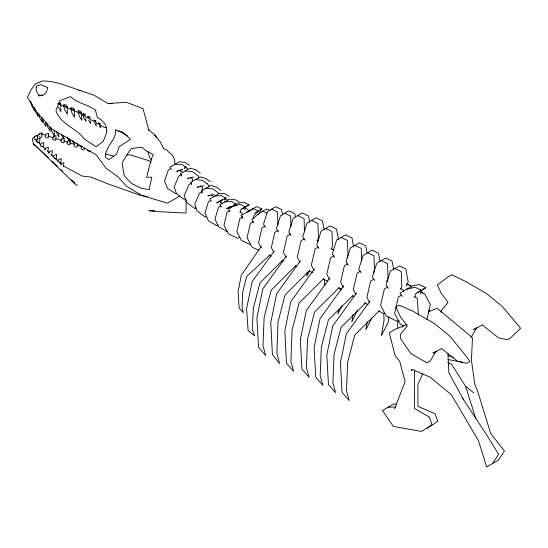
<?xml version="1.0" encoding="UTF-8"?>
<svg xmlns="http://www.w3.org/2000/svg" width="548" height="548" viewBox="0 0 548 548"><rect width="100%" height="100%" fill="white"/><g stroke="black" fill="none" stroke-linecap="round" stroke-linejoin="round"><path stroke-width="0.82" d="M84.241 148.022L84.228 149.72L82.858 149.81L80.892 148.679L82.022 145.884M414.562 369.996L414.357 408.418L429.303 417.042L431.995 424.556L427.05 428.104M37.154 139.226L37.613 135.322L34.873 136.13L34.168 137.493M47.964 151.227L48.423 147.316L45.683 148.124L44.628 150.179M186.204 200.513L186.039 213.035L159.653 211.734L148.844 210.665L154.639 210.891M388.765 316.799L388.484 321.827L381.346 335.664L384.052 320.251L383.778 313.566M402.41 327.272L402.506 325.594M192.3 181.58L192.636 179.052L190.718 177.627M202.274 191.108L202.719 187.738L200.157 185.841M307.325 272.157L306.743 276.13L309.421 271.294M77.384 143.131L77.165 147.001L75.795 147.09L73.829 145.953M353.022 314.497L351.809 321.882L357.522 310.106M338.643 309.75L337.931 313.805L342.068 305.791M367.283 321.608L365.859 329.718L372.25 317.34M43.333 147.282L43.95 142.583L41.21 143.391L40.155 145.446L41.271 146.638M51.765 155.269L52.375 150.57L49.642 151.378L48.58 153.433M426.974 319.422L430.379 304.709L424.659 293.844L420.85 292.022M240.209 212.206L240.887 209.589L245.388 206.815L240.312 204.383L233.523 206.062M253.06 218.625L253.731 216.008L258.238 211.069L253.162 208.637L246.367 212.487M317.559 240.839L318.402 237.565L317.929 223.42L311.593 220.385M331.615 248.95L332.458 245.682L331.985 231.53L325.642 228.495M347.096 257.889L347.939 254.621L347.466 240.469L341.13 237.435M373.592 273.185L374.435 269.917L373.962 255.765L367.619 252.731M387.196 281.042L388.039 277.768L387.566 263.622L381.223 260.588M400.889 288.947L401.732 285.679L401.259 271.527L394.923 268.493M414.857 297.009L415.699 293.735L421.323 290.269L414.987 287.241L406.493 289.337M63.397 166.53L63.917 162.722L61.684 163.379L60.821 165.044M63.616 105.346L63.904 104.483L66.048 105.079L67.089 106.319L67.383 114.333L64.664 109.799L63.616 105.346L65.582 106.483L67.089 106.319M70.802 108.374L71.089 107.504L73.233 108.1L74.275 109.34L74.569 117.354L71.85 112.82L70.802 108.374L72.768 109.504L74.275 109.34M78.09 111.436L78.385 110.573L80.529 111.169L81.563 112.409L81.864 120.423L79.145 115.888L78.09 111.436L80.063 112.573L81.563 112.409M82.906 114.217L83.138 113.511L84.878 113.998L85.714 114.998L84.495 115.135L82.906 114.217L83.755 117.82L85.954 121.492L85.721 118.368M220.57 202.328L221.385 200.116L225.865 198.198L221.2 195.499L214.604 196.198M230.592 208.117L231.14 206.644M394.587 408.972L405.088 381.504L399.718 361.262L395.156 355.823L389.34 332.91L394.615 329.526L406.959 324.485M180.559 170.86L181.189 169.462M422.734 373.722L417.939 384.333L417.939 406.349L435.037 413.74L437.729 421.248L432.783 424.796L421.323 431.406L393.327 426.426L382.463 410.521L393.923 403.91L396.273 404.184M38.867 134.787L39.511 133.452L42.045 132.76L41.723 137.288L40.353 137.377L39.038 136.623M52.526 138.302L53.492 136.301L56.026 135.609L55.704 140.137L54.334 140.226L52.368 139.089M60.801 140.843L61.766 138.843L64.301 138.151L63.979 142.679L62.609 142.768L60.643 141.631M73.98 145.165L74.953 143.165M53.005 157.276L54.06 155.221L56.8 154.413L56.184 159.112L54.122 158.468M57.492 161.482L58.554 159.434L61.294 158.625L60.677 163.325L59.3 162.893M244.408 209.781L246.093 206.575L248.977 204.74L243.901 202.315L238.729 203.055L228.311 209.069L230.085 211.788M258.266 214.282L261.828 208.994L256.752 206.569L241.154 215.494L242.935 218.214M406.137 285.919L408.246 281.919L405.746 268.938L399.41 265.903L390.436 271.082L386.018 285.035L388.237 288.433M420.097 293.981L422.207 289.981L425.81 287.679L419.467 284.652L413.007 285.577L399.978 293.098L402.205 296.489M470.979 337.479L476.876 327.766L473.691 329.608L482.336 324.991L498.605 337.917L507.393 339.774L510.585 337.931L520.6 328.218L502.064 306.229L486.549 293.57L464.889 281.069L451.648 274.795L448.456 276.63L437.379 284.933L441.161 293.269L448.072 302.38L441.161 310.832L441.161 312.435M148.248 129.855L148.474 129.499L155.824 135.952L156.29 137.596M224.42 200.109L226.166 197.355M234.441 205.897L235.756 203.829M492.46 463.608L498.612 454.313L487.158 435.667L463.211 399.177L448.894 372.839L447.928 353.364M261.451 246.073L241.305 275.254L238.099 291.515L239.12 308.072L243.319 312.75L242.017 307.435L242.764 291.625L246.737 276.398L269.965 254.923M184.409 168.633L185.813 166.661M274.288 250.957L252.121 281.693L246.579 308.777L248.114 330.506L254.786 335.958L252.258 329.327L253.327 308.36L259.944 282.878L282.98 259.985M286.57 255.923L262.834 288.83L256.902 317.826L258.546 347.364L265.691 355.515L262.985 345.788L264.129 317.374L271.212 290.098L295.872 265.588M300.448 260.732L276.706 293.632L270.774 322.635L272.418 354.556L279.562 363.591L276.856 352.864L278 322.183L285.083 294.906L309.75 270.397M314.497 268.842L290.762 301.749L284.83 330.745L286.474 363.276L293.612 371.434L290.906 361.707L292.05 330.293L299.139 303.017L323.8 278.507M329.985 277.788L306.243 310.689L300.311 339.685L301.955 369.222L309.099 377.373L306.394 367.646L307.538 339.233L314.621 311.963L339.287 287.453M343.767 285.741L320.032 318.641L314.1 347.644L315.744 377.182L322.882 385.333L320.176 375.606L321.32 347.192L328.403 319.916L353.07 295.406M356.474 293.084L332.739 325.985L326.807 354.981L328.451 384.518L335.595 392.669L332.889 382.942L334.033 354.529L341.116 327.259L365.776 302.749M370.078 300.934L346.343 333.835L340.411 362.838L342.055 392.368L349.199 400.526L346.494 390.799L347.638 362.386L354.72 335.109L379.387 310.6M412.349 369.578L411 370.421L412.466 369.599L429.892 377.031L451.346 394.738L478.562 440.845L486.645 466.971L498.283 460.252L504.427 450.956L490.741 433.605L477.534 390.909L474.787 383.984L471.431 360.166L472.486 337.787L437.064 308.229L428.502 311.86M35.134 136.959L32.339 138.569L33.277 143.555L34.236 145.604M36.531 136.151L40.031 134.13M170.49 168.579L168.442 169.757L164.51 181.121L167.565 188.45L175.97 193.814M178.771 170.339L176.723 171.524L182.888 169.14M181.58 174.456L178.847 176.031L174.182 186.882L176.504 193.704L184.834 199.883L186.197 199.095M188.635 177.881L187.272 178.669L193.745 176.956M191.656 183.135L188.93 184.71L184.265 195.568L186.587 202.39L194.917 208.569L196.28 207.781M179.847 196.013L167.448 203.171L141.542 195.389L126.807 186.361L117.752 176.668L105.942 168.12L96.311 154.94L51.43 128.753L37.004 112.45L27.4 97.38L31.352 89.488L35.086 84.2L42.265 81.029C55.643 80.659 67.938 86.598 80.433 90.584L93.571 94.996L108.018 103.51L126.389 102.277L143.035 108.634L148.974 130.65M198.719 186.56L197.355 187.348L203.829 185.642M202.171 191.759L199.438 193.334L194.773 204.192L197.095 211.014L205.425 217.193L206.788 216.405M209.226 195.184L207.863 195.972L214.337 194.266M210.487 200.445L208.439 201.63L204.945 213.254L208.439 220.851L216.85 225.714L218.214 224.92M221.385 200.116L216.604 202.876L222.577 200.102M221.193 205.843L218.46 207.418L214.974 219.042L218.46 226.639L226.872 231.496M230.044 206.692L226.632 208.665L232.599 205.89M229.66 210.644L227.016 212.172L223.988 225.255L228.564 233.948L237.702 238.318L239.688 237.174M241.798 208.884L248.977 204.74M242.504 217.07L239.86 218.597L236.832 231.681L241.415 240.373L250.552 244.744M254.649 213.138L261.828 208.994M253.258 221.741L250.374 223.406L247.073 237.668L252.066 247.141L258.957 250.436M264.746 226.249L262.019 227.817L258.553 242.791L261.17 247.764M278.343 230.338L274.87 232.345L271.335 247.614L273.623 251.964M290.577 234.044L287.193 235.996L283.405 252.347L286.077 257.416M304.448 238.846L301.064 240.798L297.283 257.149L299.955 262.218M318.498 246.963L315.121 248.915L311.333 265.266L314.004 270.335M333.985 255.902L330.602 257.855L326.82 274.206L329.492 279.274M347.768 263.862L344.391 265.814L340.603 282.165L343.274 287.227M360.481 271.198L357.097 273.151L353.309 289.502L355.981 294.571M374.085 279.055L370.701 281.008L366.92 297.359L369.585 302.421M387.779 286.96L384.401 288.912L380.613 305.263L386.333 316.121L397.752 321.587L399.108 320.806M401.746 295.023L398.362 296.975L394.574 313.326L400.3 324.183L404.102 326.005M416.836 292.865L425.81 287.679M233.654 204.945L235.893 203.986L231.222 201.287L224.632 201.986M184.621 167.75L186.183 167.243L181.518 164.263L174.73 164.448M37.305 139.089L40.045 138.281L39.429 142.98L37.367 142.329L36.243 141.137M126.225 155.187L129.527 154.673L149.2 160.763L151.111 162.468M59.157 103.784L60.664 103.613L60.958 111.634L58.239 107.093M90.153 151.09L88.947 151.214L87.358 150.296M78.912 90.728L80.433 90.584M388.19 407.212L395.677 406.986M109.086 103.51L112.34 103.75M185.34 170.928L192.41 171.627L198.095 175.901L198.869 178.175M195.417 179.607L202.493 180.306L207.117 183.738M205.932 188.231L213.008 188.93L218.686 193.211M106.497 127.698L104.086 127.294L79.022 112.82L57.65 103.613M447.928 359.515L462.841 362.262M147.412 196.684L139.925 195.163L108.682 184.155L90.763 177.052L82.214 176.086L63.301 165.907M41.196 95.215L42.628 95.612M105.853 154.002L113.902 156.386M34.935 139.37L37.004 140.014M41.532 133.979L45.553 135.246M47.964 136.007L53.588 137.788M55.999 138.548L61.623 140.322M64.034 141.083L68.055 142.35M69.658 142.857L74.48 144.377M76.891 145.138L81.714 146.659M448.182 355.584L453.655 357.803M447.682 362.618L451.531 364.201L465.67 386.47L475.808 418.658M38.456 95.462L39.99 96.112M297.715 215.576L304.058 218.611L304.503 231.927M354.912 245.394L361.248 248.429L361.666 260.91M284.7 213.275L290.625 216.104L290.981 226.845M271.657 209.124L277.459 211.898L277.891 224.858M270.143 210.555L266.691 208.904L258.861 213.419L251.785 220.022L253.724 222.988M262.773 211.158L266.924 213.145M316.881 240.51L318.402 241.243M406.89 283.967L410.692 285.782L411.459 287.234M330.93 248.628L333.979 250.08M245.011 208.219L248.052 209.672L249.203 211.843M386.518 280.713L388.039 281.446M400.211 288.625L403.253 290.077L403.376 291.783M239.819 212.014L242.106 213.11L242.223 214.782M414.172 296.687L417.22 298.139L418.432 315.148M309.093 270.924L312.901 272.746M323.149 279.035L327.718 281.22M295.221 266.116L296.742 266.849M282.014 260.307L283.542 261.04M338.63 287.981L341.678 289.433M269.02 255.238L271.26 256.313M352.419 295.934L353.94 296.667M364.365 302.907L368.174 304.729M378.73 311.127L384.059 313.675M77.446 185.491L75.706 184.649L33.277 143.555L48.197 157.612M118.32 130.575L127.698 135.993M229.16 196.3L224.488 193.602L219.385 193.437L209.829 198.958L211.261 201.397M239.188 202.082L234.517 199.39L229.413 199.225L219.851 204.746L221.282 207.185M224.968 198.561L227.769 200.184M234.989 204.349L236.394 205.164M220.207 202.123L222.31 203.335M421.275 292.118L423.844 293.714M407.027 283.864L410.24 285.857M189.471 165.338L184.806 162.366L179.511 161.687L169.948 167.209L171.264 169.599M185.662 167.476L187.759 168.811M180.203 170.627L182.299 171.962M155.824 135.952L154.694 135.137L160.132 141.583L163.77 148.851L165.914 149.474L172.86 155.687L174.846 160.982L174.812 164.003M200.328 173.154L195.704 169.722L190.115 168.168L180.559 173.689L181.655 175.99M210.411 181.84L205.788 178.408L200.198 176.853L190.642 182.368L191.738 184.669M220.926 190.464L216.296 187.032L210.713 185.477L201.15 190.992L202.253 193.293M206.897 183.635L208.178 184.587L208.952 186.861M211.309 194.937L213.227 196.362M465.67 386.47L473.952 392.971M461.937 398.177L463.211 399.177M34.476 138.85L40.607 144.61M41.833 145.761L45.511 149.214M47.354 150.94L49.197 152.666M51.033 154.392L61.458 164.181M51.93 161.126L57.526 166.4M60.629 169.325L62.499 171.086M71.514 179.744L75.076 183.196M151.549 159.948L149.851 158.132L147.864 151.597M59.629 102.38L60.664 103.613M374.544 280.521L372.325 277.124L376.743 263.177L385.71 257.998L392.053 261.033L393.772 269.952M360.94 272.671L358.714 269.274L363.132 255.32L372.106 250.141L378.449 253.176L380.011 261.286M348.227 265.328L346.007 261.937L350.425 247.984L359.399 242.805L365.735 245.84L367.139 253.142M334.444 257.375L332.225 253.977L336.643 240.024L345.61 234.845L351.953 237.88L353.672 246.806M318.963 248.436L316.737 245.038L321.155 231.085L330.129 225.906L336.472 228.941L338.5 239.483M304.907 240.319L302.688 236.921L307.106 222.974L316.073 217.796L322.416 220.83L324.135 229.749M291.036 235.517L288.81 232.119L293.228 218.166L302.201 212.987L308.545 216.022L309.791 222.509M278.459 231.893L276.384 228.721L280.508 215.693L288.892 210.85L294.81 213.686L295.434 216.919M265.533 227.379L263.499 224.269L267.547 211.494L275.76 206.754L281.569 209.528L282.638 215.076M99.25 125.581L100.613 127.855L100.469 125.924M94.653 123.266L96.256 125.944L96.085 123.67M88.543 120.272L90.523 123.581L90.317 120.766M72.583 140.726L73.966 143.24L73.864 141.795M30.119 101.257L32.085 104.832M428.783 309.963L429.276 311.586M67.541 137.075L69.486 141.405L69.295 138.85M61.232 134.15L63.554 139.151L63.315 136M56.286 131.575L58.869 137.137L58.602 133.63M50.854 127.342L51.738 131.219L54.492 136.226L54.163 130.445M46.587 122.526L47.477 126.396L50.231 131.404L49.909 127.074M42.388 117.779L43.278 121.656L46.032 126.663L45.71 122.334M38.812 114.313L39.525 117.409L42.278 122.416L41.956 118.087M34.497 107.689L35.38 111.566L38.134 116.573L37.867 112.963M30.715 101.264L31.784 105.915L34.538 110.922L34.319 108.038M242.339 216.46L242.463 218.131M324.491 279.185L324.793 285.056M397.533 320.69L397.834 328.211M340.233 288.364L340.335 290.872M48.354 135.281L48.334 137.836L46.964 137.925L44.998 136.788L46.128 133.993L48.656 133.308L48.354 135.281M70.219 142.069L70.206 144.624L68.829 144.713L66.863 143.576L67.993 140.781L70.528 140.096L70.219 142.069M36.223 87.68C35.641 90.804 37.394 93.66 39.641 95.653L44.087 94.79L46.566 91.865L47.745 87.427L40.737 84.735L36.504 85.988L36.223 87.68M148.46 169.777L146.665 177.257L151.892 177.23L149.714 186.231L149.529 189.553L141.706 188.43L131.958 183.758L127.342 179.134L124.026 174.922L122.129 162.77L129.136 151.358L131.445 148.563L141.795 147.145L145.275 150.159L153.406 154.831L151.906 157.557L148.46 169.777M105.394 155.762L105.264 156.947L108.716 159.708L116.546 154.159L119.183 146.638L130.534 139.35L122.649 132.082L117.251 130.91L115.539 129.568C116.58 139.959 106.031 145.761 105.394 155.762M106.853 130.171L106.518 133.143L103.38 141.158L96.791 146.302L95.537 146.46L84.392 139.055C76.398 128.116 60.191 124.122 55.951 110.641L59.814 100.661L70.432 96.619C77.864 103.483 88.077 104.442 95.962 110.477L95.633 110.895L97.428 117.656C102.565 119.957 106.47 124.417 106.853 130.171M87.988 116.395L87.776 117.032L89.214 117.861L90.31 117.738L89.557 116.834L87.988 116.395M94.201 120.128L94.03 120.642L96.078 121.211L94.201 120.128M98.866 122.91L98.722 123.348L100.462 123.834L98.866 122.91M436.098 351.316L430.201 361.022L427.008 362.865L410.808 353.515L400.383 338.397L400.383 334.376L407.294 325.923L400.383 316.812L395.903 306.976L399.095 305.133L412.829 311.127L434.489 323.628L450.004 336.287L468.047 358.563L469.8 361.481L466.615 363.317L457.827 361.461L441.551 348.542L432.913 353.152L436.098 351.316"/></g></svg>
